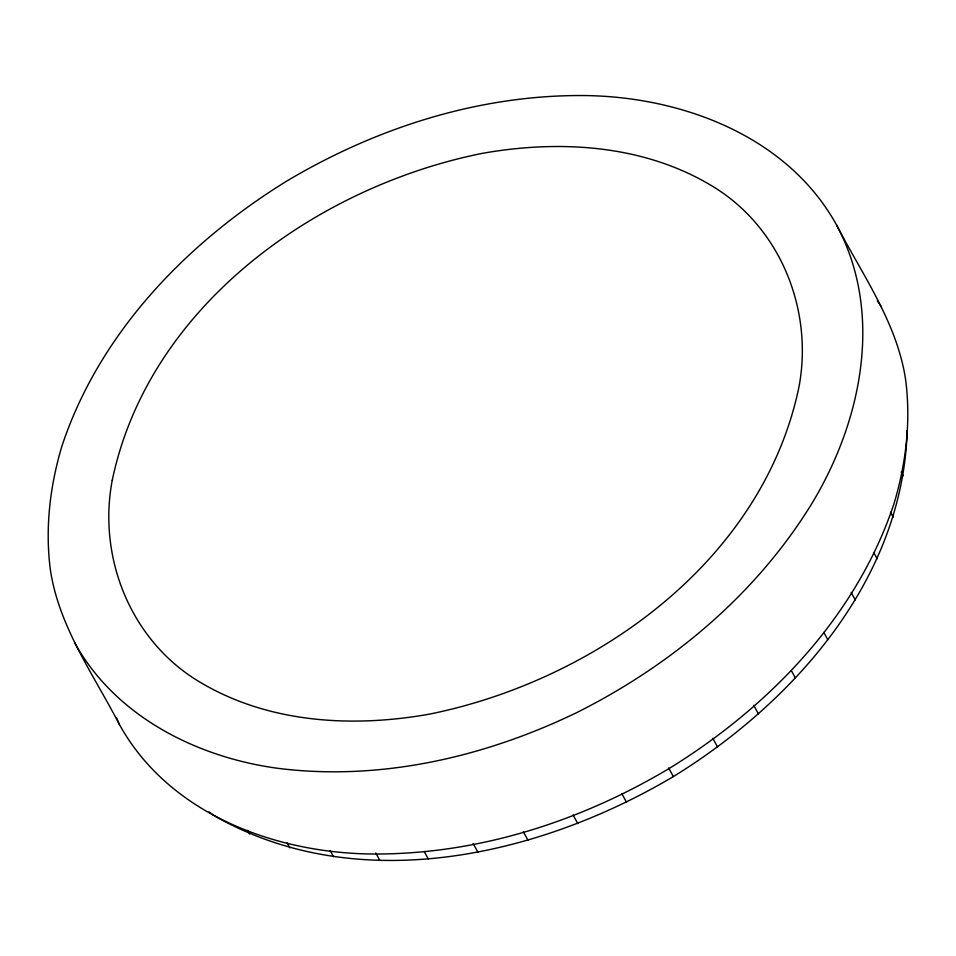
<?xml version="1.0" encoding="UTF-8"?>
<svg xmlns="http://www.w3.org/2000/svg" width="956" height="956" viewBox="0 0 956 956"><rect width="100%" height="100%" fill="white"/><g stroke="black" fill="none" stroke-linecap="round" stroke-linejoin="round"><path stroke-width="1.43" d="M208.934 811.907L213.594 815.337C356.947 897.851 538.407 856.564 673.359 776.595C792.99 702.815 900.528 581.857 907.005 435.279L906.718 430.941M836.56 224.983C787.601 136.541 683.17 97.189 586.387 95.576C480.725 94.238 376.76 127.375 286.525 181.222C186.623 242.896 99.34 333.082 61.865 446.261C49.939 486.293 44.98 528.298 50.381 569.86C58.925 626.873 93.569 674.482 119.44 724.564C168.399 812.994 272.83 852.358 369.614 853.971C475.275 855.297 579.24 822.16 669.475 768.313C769.377 706.639 856.66 616.453 894.135 503.274C906.061 463.242 911.02 421.249 905.619 379.687C897.075 322.662 862.432 275.065 836.56 224.983C884.539 314.07 861.272 423.293 810.461 505.808C754.654 595.6 670.765 665.46 576.767 712.59C484.369 757.236 380.01 781.351 277.371 768.254C196.386 757.176 115.234 716.211 74.58 642.623M877.345 300.817L881.42 306.924M901.197 472.097L903.229 475.813M890.514 512.225L893.227 517.196M873.76 552.556L877.154 558.77M851.175 592.421L855.25 599.878M823.797 632.418L827.872 639.875M791.365 670.67L795.452 678.127M753.734 705.337L758.49 714.036M712.817 738.343L717.574 747.03M668.603 767.907L673.359 776.595M621.77 793.576L626.527 802.263M573.074 814.93L577.83 823.63M523.267 831.66L528.035 840.348M473.148 843.479L477.916 852.166M424.189 851.449L428.264 858.894M375.792 852.979L379.879 860.424M330.107 850.529L333.501 856.743M287.17 842.917L289.883 847.888M247.664 830.286L249.707 834.014M116.513 717.825L119.44 724.564M112.234 480.33C97.476 558.077 131.08 641.345 199.959 682.13C268.493 723.19 352.429 727.91 429.519 714.12C595.815 680.445 762.685 560.706 798.905 387.264C813.664 309.529 780.06 226.249 711.168 185.464C642.647 144.404 558.71 139.684 481.621 153.486C315.325 187.161 148.455 306.888 112.234 480.33"/></g></svg>
